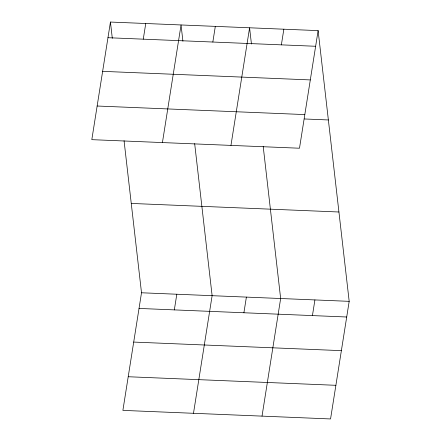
<?xml version="1.0" encoding="UTF-8"?>
<svg xmlns="http://www.w3.org/2000/svg" width="441" height="441" viewBox="0 0 441 441"><rect width="100%" height="100%" fill="white"/><g stroke="black" fill="none" stroke-linecap="round" stroke-linejoin="round"><path stroke-width="0.66" d="M110.443 22.05L91.816 139.659L299.489 148.226L318.115 30.616L110.443 22.05L112.306 38.295M143.27 39.166L145.75 23.505M162.426 142.57L181.053 24.961L182.916 41.206M124.059 140.707L141.511 292.774L122.885 410.384L330.557 418.95L349.184 301.341L318.115 30.616M212.838 42.033L215.318 26.377M174.333 309.891L176.813 294.23M230.957 145.398L249.584 27.789L251.447 44.034M193.489 413.294L212.121 295.69L194.668 143.623M281.369 44.861L283.85 29.205M243.906 312.757L246.387 297.102M262.026 416.122L280.652 298.513L263.2 146.445M312.437 315.585L314.918 299.93M107.962 37.711L315.635 46.272M102.637 71.354L310.31 79.92M97.147 106.016L304.819 114.583M304.384 118.965L328.369 119.958M131.258 203.433L338.931 212M141.511 292.774L349.184 301.341M139.031 308.435L346.703 317.002M133.7 342.078L341.373 350.645M128.21 376.741L335.882 385.307"/></g></svg>
